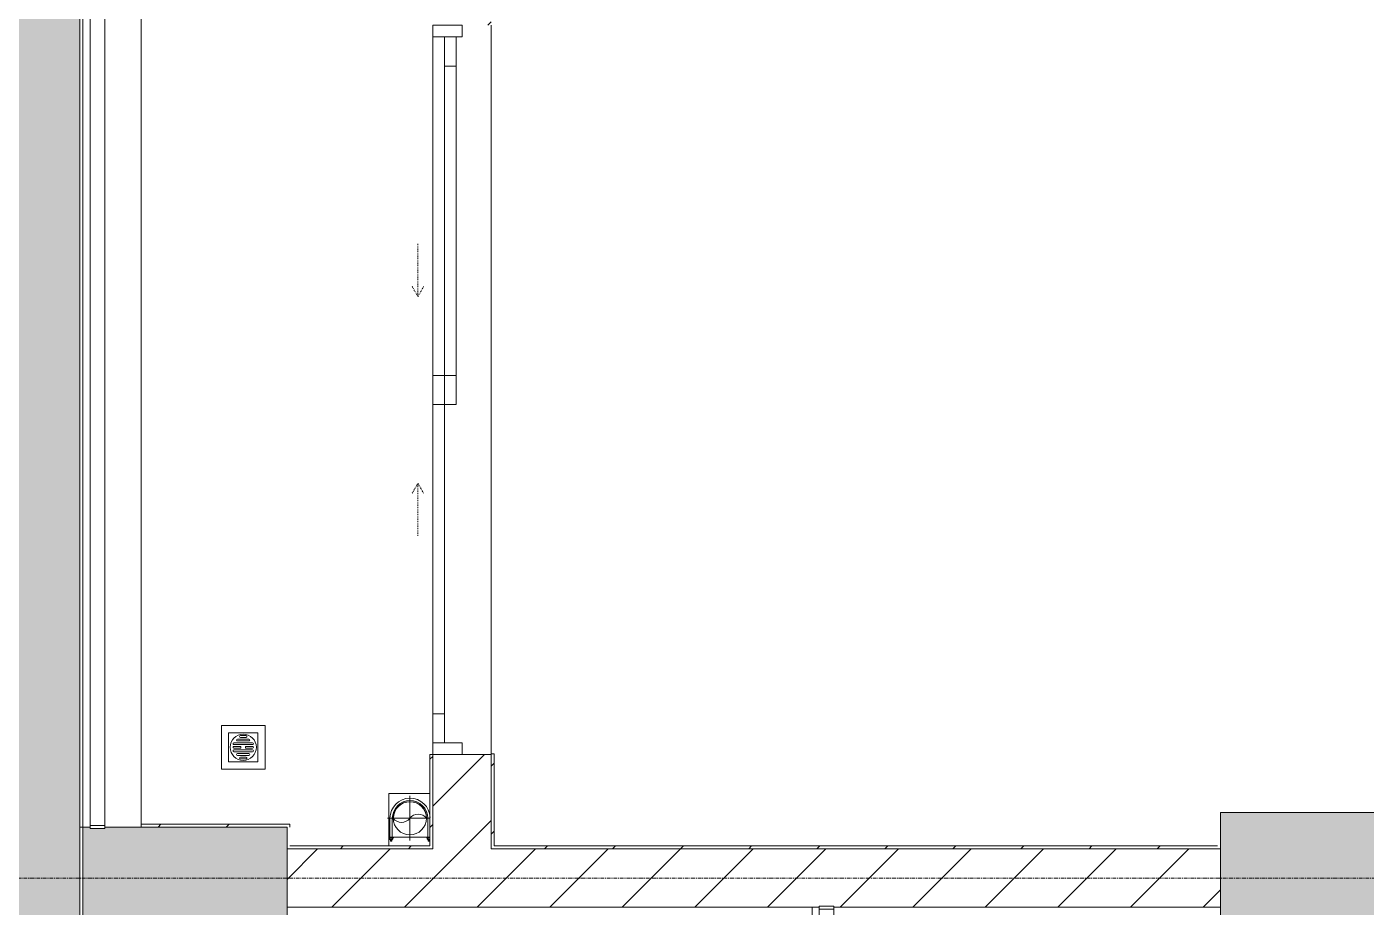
# Model space of a CAD drawing. Header units: millimetres. Extents: x 5359 to 218750, y -16347 to 109893.
# Drawn here: x 33460 to 38053, y 61637 to 64655 of the extents above; entities that cross this region are included whole.
import ezdxf

# ---------------------------------------------------------------- set-up
doc = ezdxf.new("R2010")
doc.units = ezdxf.units.MM
for name, pattern in [('Dash', [6, 3, -3]), ('Grid Line', [22.225, 12.7, -3.175, 3.175, -3.175]), ('IMPORT-CENTER _3_', [10.16, 6.35, -1.27, 1.27, -1.27])]:
    doc.linetypes.add(name, pattern=pattern)
for name, color, linetype, lineweight in [('0-1', 7, 'Continuous', 5), ('A-DOOR', 31, 'Continuous', 9), ('A-DOOR-FRAM', 31, 'Continuous', 9), ('A-DOOR-HDLN', 31, 'Dash', 9), ('A-FLOR-1', 9, 'Continuous', 9), ('A-FLOR-HRAL', 11, 'Continuous', 9), ('A-FLOR-HRAL-1', 9, 'Continuous', 9), ('A-FLOR-PATT', 8, 'Continuous', 9), ('A-WALL', 113, 'Continuous', 9), ('A-WALL-2', 9, 'Continuous', 9), ('A-WALL-3', 113, 'Continuous', 18), ('A-WALL-PATT-2', 9, 'Continuous', 9), ('A-WALL-PATT-3', 111, 'Continuous', 9), ('G-IMPT', 8, 'Continuous', 9), ('G-IMPT-1', 8, 'IMPORT-CENTER _3_', 9), ('I-WALL-1', 53, 'Continuous', 18), ('M-EQPM', 50, 'Continuous', 9), ('S-COLS-1', 253, 'Continuous', 5), ('S-COLS-2', 53, 'Continuous', 18), ('S-COLS-3', 9, 'Continuous', 9), ('S-GRID-1', 1, 'Grid Line', 9)]:
    doc.layers.add(name, color=color, linetype=linetype, lineweight=lineweight)
pattern_1 = [(45, (0, 0), (-116.67262, 116.67262), [])]
pattern_2 = [(45, (0, 0), (-124.4508, 124.4508), [])]

# ---------------------------------------------------------------- blocks, each defined once
blk = doc.blocks.new('M_Concrete-Rectangular-Column2 - 450x1300-812578-TKCS_MB ĐỊNH VỊ CỔNG-HÀNG RÀO')
at = {"layer": 'S-COLS-3'}
blk.add_hatch(color=256, dxfattribs=at).paths.add_polyline_path([(-650, 225), (-650, -225), (650, -225), (650, 225), (162, 225)])
at = {"layer": 'S-COLS-2'}
for p, q in [((-650, 225), (650, 225)), ((-650, -225), (-650, 225)), ((650, 225), (650, -225)), ((650, -225), (-650, -225))]:
    blk.add_line(p, q, dxfattribs=at)
blk = doc.blocks.new('NCV_TKTC_KET CAU_rvt-1-TKCS_MB ĐỊNH VỊ CỔNG-HÀNG RÀO')
at = {"layer": 'S-COLS-1'}
blk.add_hatch(color=256, dxfattribs=at).paths.add_polyline_path([(33727.6, 61561.9), (34352.6, 61561.9), (34352.6, 61911.9), (33727.6, 61911.9), (33727.6, 61906.9), (33677.6, 61906.9), (33677.6, 61911.9), (33652.6, 61911.9), (33652.6, 61561.9), (33677.6, 61561.9)])
at = {"layer": 'S-COLS-2'}
for p, q in [((33652.6, 61911.9), (33652.6, 61561.9)), ((33677.6, 61911.9), (33652.6, 61911.9)), ((34352.6, 61911.9), (33727.6, 61911.9)), ((34352.6, 61561.9), (34352.6, 61911.9))]:
    blk.add_line(p, q, dxfattribs=at)
at = {"layer": 'S-COLS-3', "rotation": 180}
blk.add_blockref('M_Concrete-Rectangular-Column2 - 450x1300-812578-TKCS_MB ĐỊNH VỊ CỔNG-HÀNG RÀO', (38202.6, 61736.9), dxfattribs=at)
blk = doc.blocks.new('Railing - 50 x 10mm-457210-TKCS_MB ĐỊNH VỊ CỔNG-HÀNG RÀO')
at = {"layer": 'A-FLOR-HRAL-1'}
for p, q in [((25, 5), (-25, 5)), ((-25, 5), (-25, -5)), ((25, -5), (25, 5)), ((-25, -5), (25, -5))]:
    blk.add_line(p, q, dxfattribs=at)
blk = doc.blocks.new('Railing - Railing-1032421-TKCS_MB ĐỊNH VỊ CỔNG-HÀNG RÀO')
at = {"layer": 'A-FLOR-HRAL-1'}
for p, q in [((13269.1, 52369.6), (13269.1, 50680.8)), ((13319.1, 50680.8), (13319.1, 52369.6))]:
    blk.add_line(p, q, dxfattribs=at)
for p in [(13294.1, 52374.6), (13294.1, 50675.8)]:
    blk.add_blockref('Railing - 50 x 10mm-457210-TKCS_MB ĐỊNH VỊ CỔNG-HÀNG RÀO', p)
blk = doc.blocks.new('NCV_TKTC_TANG 1_rvt-1-TKCS_MB ĐỊNH VỊ CỔNG-HÀNG RÀO')
at = {"layer": 'A-WALL-PATT-2'}
h = blk.add_hatch(dxfattribs=at)
h.set_pattern_fill('FP_3', color=256, style=0, pattern_type=2)
h.set_pattern_definition(pattern_1)
h.paths.add_polyline_path([(34852.6, 61836.9), (34852.6, 62160.3), (34842.6, 62160.3), (34842.6, 61836.9)])
h.paths.add_polyline_path([(34842.6, 64660.3), (34852.6, 64660.3), (34852.6, 64826.9), (34842.6, 64826.9), (34842.6, 64664.3)])
h = blk.add_hatch(dxfattribs=at)
h.set_pattern_fill('FP_3', color=256, style=0, pattern_type=2)
h.set_pattern_definition(pattern_1)
h.paths.add_polyline_path([(35052.6, 61846.9), (35062.6, 61846.9), (35062.6, 62162.4), (35052.6, 62162.4)])
h.paths.add_polyline_path([(35062.6, 64662.4), (35062.6, 64826.9), (35052.6, 64826.9), (35052.6, 64662.4)])
h = blk.add_hatch(dxfattribs=at)
h.set_pattern_fill('FP_3', color=256, style=0, pattern_type=2)
h.set_pattern_definition(pattern_1)
h.paths.add_polyline_path([(34362.6, 61911.9), (34362.6, 61921.9), (33852.6, 61921.9), (33852.6, 61911.9), (34352.6, 61911.9)])
h = blk.add_hatch(dxfattribs=at)
h.set_pattern_fill('FP_3', color=256, style=0, pattern_type=2)
h.set_pattern_definition(pattern_1)
h.paths.add_polyline_path([(34409.2, 61836.9), (34842.6, 61836.9), (34842.6, 61846.9), (34352.6, 61846.9), (34352.6, 61836.9)])
h = blk.add_hatch(dxfattribs=at)
h.set_pattern_fill('FP_3', color=256, style=0, pattern_type=2)
h.set_pattern_definition(pattern_1)
h.paths.add_polyline_path([(35619.7, 61836.9), (37552.6, 61836.9), (37552.6, 61846.9), (35052.6, 61846.9), (35052.6, 61836.9)])
at = {"layer": 'A-FLOR-1'}
for p, q in [((35052.6, 64660.3), (35052.6, 62162.4)), ((35052.6, 62162.4), (35052.6, 64660.3)), ((34852.6, 64620.3), (34852.6, 63460.3))]:
    blk.add_line(p, q, dxfattribs=at)
at = {"layer": 'A-WALL-2'}
blk.add_line((36152.6, 59936.9), (36152.6, 61636.9), dxfattribs=at)
at = {"layer": 'I-WALL-1'}
for p, q in [((34842.6, 62160.3), (34842.6, 61846.9)), ((34852.6, 62160.3), (34842.6, 62160.3)), ((34852.6, 61836.9), (34852.6, 62160.3)), ((35052.6, 62162.4), (35052.6, 61846.9)), ((35062.6, 62162.4), (35052.6, 62162.4)), ((35062.6, 61846.9), (35062.6, 62162.4)), ((34362.6, 61921.9), (33852.6, 61921.9)), ((33852.6, 61921.9), (33852.6, 61911.9)), ((33852.6, 61911.9), (34352.6, 61911.9)), ((34362.6, 61911.9), (34362.6, 61921.9)), ((34352.6, 61846.9), (34352.6, 61836.9)), ((34352.6, 61836.9), (34842.6, 61836.9)), ((34842.6, 61846.9), (34362.6, 61846.9)), ((34842.6, 61836.9), (34852.6, 61836.9)), ((35052.6, 61846.9), (35052.6, 61836.9)), ((35052.6, 61836.9), (37552.6, 61836.9)), ((37542.6, 61846.9), (35062.6, 61846.9))]:
    blk.add_line(p, q, dxfattribs=at)
at = {"layer": 'A-FLOR-HRAL-1'}
blk.add_blockref('Railing - Railing-1032421-TKCS_MB ĐỊNH VỊ CỔNG-HÀNG RÀO', (22908.5, 9260.7), dxfattribs=at)
blk = doc.blocks.new('Railing - 50 x 10mm-1251311-TKCS_MB ĐỊNH VỊ CỔNG-HÀNG RÀO')
at = {"layer": 'A-FLOR-HRAL'}
for p, q in [((25, 5), (-25, 5)), ((-25, 5), (-25, -5)), ((25, -5), (25, 5)), ((-25, -5), (25, -5))]:
    blk.add_line(p, q, dxfattribs=at)
blk = doc.blocks.new('Railing - Railing-1598256-TKCS_MB ĐỊNH VỊ CỔNG-HÀNG RÀO')
at = {"layer": 'A-FLOR-HRAL'}
for p, q in [((33677.6, 64831.3), (33677.6, 61916.9)), ((33727.6, 61916.9), (33727.6, 64831.3))]:
    blk.add_line(p, q, dxfattribs=at)
for p in [(33702.6, 64836.3), (33702.6, 61911.9)]:
    blk.add_blockref('Railing - 50 x 10mm-1251311-TKCS_MB ĐỊNH VỊ CỔNG-HÀNG RÀO', p)
blk = doc.blocks.new('TKTC_XREF_251221_MB TANG 1 - TKTC_XREF_260130_MB TANG 1_dwg_THU NUOC - THU NUOC-444531-TKCS_MB TẦNG 1-4202120-TKCS_MB ĐỊNH VỊ CỔNG-HÀNG RÀO')
at = {"layer": 'M-EQPM'}
for p, q in [((-23.3, 10.8), (40.9, 10.8)), ((40.9, 4.8), (-23.3, 4.8)), ((-11, 23.3), (28.5, 23.3)), ((28.5, 17.3), (-11, 17.3)), ((-1.1, 35.6), (18.5, 35.6)), ((18.5, 29.6), (-1.1, 29.6)), ((-23.3, -13.6), (40.9, -13.6)), ((40.9, -19.6), (-23.3, -19.6)), ((-11, -26.1), (28.5, -26.1)), ((28.5, -32.1), (-11, -32.1)), ((-1.1, -38.5), (18.5, -38.5)), ((18.5, -44.5), (-1.1, -44.5))]:
    blk.add_line(p, q, dxfattribs=at)
at = {"layer": 'M-EQPM', "flags": 128}
for points in [[(83.7, -79.4), (83.7, 70.6), (-66.3, 70.6), (-66.3, -79.4)], [(58.7, -54.4), (58.7, 45.6), (-41.3, 45.6), (-41.3, -54.4)]]:
    blk.add_lwpolyline(points, close=True, dxfattribs=at)
for points in [[(-23.3, -1.2), (0.7, -1.2), (0.7, -7.2), (-23.3, -7.2)], [(40.9, -7.2), (16.7, -7.2), (16.7, -1.2), (40.9, -1.2)]]:
    blk.add_lwpolyline(points, dxfattribs=at)
at = {"layer": 'M-EQPM'}
for centre, radius, start, end in [((8.7, -4.4), 45, 360, 180), ((8.7, -4.4), 45, 360, 180), ((-23.3, 7.8), 3, 90, 270), ((-11, 20.3), 3, 90, 270), ((-1.1, 32.6), 3, 90, 270), ((18.5, 32.6), 3, 270, 90), ((28.5, 20.3), 3, 270, 90), ((40.9, 7.8), 3, 270, 90), ((8.7, -4.4), 45, 180, 360), ((8.7, -4.4), 45, 180, 360), ((-23.3, -4.2), 3, 90, 270), ((-23.3, -16.6), 3, 90, 270), ((-11, -29.1), 3, 90, 270), ((-1.1, -41.5), 3, 90, 270), ((18.5, -41.5), 3, 270, 90), ((28.5, -29.1), 3, 270, 90), ((40.9, -4.2), 3, 270, 90), ((40.9, -16.6), 3, 270, 90)]:
    blk.add_arc(centre, radius, start, end, dxfattribs=at)
blk = doc.blocks.new('TKTC_XREF_251221_MB TANG 1 - TKTC_XREF_260130_MB TANG 1_dwg_CUM U_DN100-V187-TKCS_MB ĐỊNH VỊ CỔNG-HÀNG RÀO')
at = {"layer": 'G-IMPT'}
blk.add_hatch(color=256, dxfattribs=at).paths.add_polyline_path([(0, 61), (0, 57), (14.8, 55.1), (28.5, 49.4), (40.3, 40.3), (49.4, 28.5), (55.1, 14.8), (57, 0), (55.1, -14.8), (49.4, -28.5), (40.3, -40.3), (28.5, -49.4), (14.8, -55.1), (0, -57), (0, -61), (15.8, -58.9), (30.5, -52.8), (43.1, -43.1), (52.8, -30.5), (58.9, -15.8), (61, 0), (58.9, 15.8), (52.8, 30.5), (43.1, 43.1), (30.5, 52.8), (15.8, 58.9)])
for p, q in [((-79.1, 66.6), (-79.1, 63.4)), ((-76.6, 66.6), (-76.6, 63.4)), ((-74.6, 66.6), (-74.6, 63.4)), ((-72.7, 69.3), (-72.7, 60.7)), ((-66.9, 67.9), (-71.7, 67.9)), ((-66.9, 62.1), (-71.7, 62.1)), ((-65, 69), (0, 69)), ((-79.1, -63.4), (-79.1, -66.6)), ((-76.6, -63.4), (-76.6, -66.6)), ((-74.6, -63.4), (-74.6, -66.6)), ((-72.7, -60.7), (-72.7, -68.3)), ((-66.9, -62.1), (-71.7, -62.1)), ((-66.9, -67.9), (-71.7, -67.9))]:
    blk.add_line(p, q, dxfattribs=at)
at = {"layer": 'G-IMPT', "flags": 128}
for points in [[(-72.7, 67.6), (-78.1, 67.6), (-78.1, 62.4), (-72.7, 62.4)], [(-71.7, 59.2), (-66.9, 59.2), (-66.9, 70.8), (-71.7, 70.8)], [(-66.9, 70.8), (-66.9, 72.7), (-65, 72.7), (-65, 57.3), (-66.9, 57.3), (-66.9, 59.2)], [(-65, 61), (0, 61), (0, 57)], [(-72.7, -62.4), (-78.1, -62.4), (-78.1, -67.6), (-72.7, -67.6)], [(-66.9, -68.3), (-66.9, -59.2), (-71.7, -59.2)], [(-66.9, -59.2), (-66.9, -57.3), (-65, -57.3), (-65, -68.3)], [(-65, -61), (0, -61), (0, -57)]]:
    blk.add_lwpolyline(points, dxfattribs=at)
at = {"layer": 'G-IMPT'}
for centre, radius, start, end in [((-78.1, 66.6), 0.96, 90, 180), ((-78.1, 63.4), 0.96, 180, 270), ((-71.1, 69.3), 1.56, 112.6199, 247.3801), ((-67.9, 65), 4.8, 143.1301, 216.8699), ((-71.1, 60.7), 1.56, 112.6199, 247.3801), ((0, 0), 69, 271.9548, 90), ((0, 0), 61, 270, 90), ((0, 0), 57, 270, 90), ((-78.1, -63.4), 0.96, 90, 180), ((-78.1, -66.6), 0.96, 180, 270), ((-71.1, -60.7), 1.56, 112.6199, 247.3801), ((-67.9, -65), 4.8, 143.1301, 216.8699)]:
    blk.add_arc(centre, radius, start, end, dxfattribs=at)
blk = doc.blocks.new('TKTC_XREF_251221_MB TANG 1 - TKTC_XREF_260130_MB TANG 1_dwg_$cc-V136-TKCS_MB ĐỊNH VỊ CỔNG-HÀNG RÀO')
at = {"layer": 'G-IMPT'}
blk.add_circle((0, 0), 0.5, dxfattribs=at)
for centre, radius, start, end in [((0, 0), 0.5, 90, 270), ((0.188, 0.25), 0.313, 126.8699, 233.1301), ((-0.188, -0.25), 0.313, 306.8699, 53.1301)]:
    blk.add_arc(centre, radius, start, end, dxfattribs=at)
at = {"layer": 'G-IMPT-1'}
for p, q in [((0, -0.673), (0, 0.607)), ((-0.673, 0), (0.673, 0))]:
    blk.add_line(p, q, dxfattribs=at)
blk = doc.blocks.new('TKTC_XREF_251221_MB TANG 1 - TKTC_XREF_260130_MB TANG 1_dwg-4202109-TKCS_MB ĐỊNH VỊ CỔNG-HÀNG RÀO')
at = {"layer": 'G-IMPT'}
blk.add_line((-168309.1, -339469.6), (-168449.6, -339469.6), dxfattribs=at)
at = {"layer": 'G-IMPT', "flags": 128}
for points in [[(-168449.6, -339469.6), (-168449.6, -339319.9), (-168309.1, -339319.9)], [(-168309.1, -339469.7), (-168449.9, -339469.7), (-168449.7, -339499.7)]]:
    blk.add_lwpolyline(points, dxfattribs=at)
blk.add_blockref('TKTC_XREF_251221_MB TANG 1 - TKTC_XREF_260130_MB TANG 1_dwg_THU NUOC - THU NUOC-444531-TKCS_MB TẦNG 1-4202120-TKCS_MB ĐỊNH VỊ CỔNG-HÀNG RÀO', (-168957.9, -339157))
for name, p, xscale, yscale, zscale, rotation in [('TKTC_XREF_251221_MB TANG 1 - TKTC_XREF_260130_MB TANG 1_dwg_$cc-V136-TKCS_MB ĐỊNH VỊ CỔNG-HÀNG RÀO', (-168378.1, -339404.7), 113.7150000000073, 113.7150000000073, 113.7150000000073, 269.9990086637467), ('TKTC_XREF_251221_MB TANG 1 - TKTC_XREF_260130_MB TANG 1_dwg_CUM U_DN100-V187-TKCS_MB ĐỊNH VỊ CỔNG-HÀNG RÀO', (-168377.2, -339404.7), 0.9975000000000007, 0.9975000000000007, 0.9975000000000007, 90.00099133829464)]:
    blk.add_blockref(name, p, dxfattribs=dict(xscale=xscale, yscale=yscale, zscale=zscale, rotation=rotation))
blk = doc.blocks.new('TKTC_XREF_251221_MB TANG 1 - TKTC_XREF_251221_MB TANG 1-2038492-TKCS_MB ĐỊNH VỊ CỔNG-HÀNG RÀO')
blk.add_blockref('TKTC_XREF_251221_MB TANG 1 - TKTC_XREF_260130_MB TANG 1_dwg-4202109-TKCS_MB ĐỊNH VỊ CỔNG-HÀNG RÀO', (169499.1, 384109.7))
blk = doc.blocks.new('DEG_02-DEG_03 - DEG_02-2500x2400mm-CỬA ĐI 02 CÁNH TRƯỢT-625766-TKCS_MB ĐỊNH VỊ CỔNG-HÀNG RÀO')
at = {"layer": 'A-DOOR'}
for p, q in [((-1110, 100), (-1210, 100)), ((-1210, 100), (-1210, 60)), ((-1110, 60), (-1110, 100)), ((-1110, 100), (-50, 100)), ((50, 100), (-50, 100)), ((-50, 100), (-50, 60)), ((50, 60), (50, 100)), ((-1210, 60), (-1110, 60)), ((-50, 60), (-1110, 60)), ((50, 60), (-50, 60)), ((-50, 60), (-50, 20)), ((-50, 60), (50, 60)), ((50, 20), (50, 60)), ((50, 60), (1110, 60)), ((1210, 60), (1110, 60)), ((1110, 60), (1110, 20)), ((1210, 20), (1210, 60)), ((-50, 20), (50, 20)), ((1110, 20), (50, 20)), ((1110, 20), (1210, 20))]:
    blk.add_line(p, q, dxfattribs=at)
at = {"layer": 'A-DOOR-FRAM'}
for p, q in [((-1210, 100), (-1250, 100)), ((-1250, 100), (-1250, 0)), ((-1210, 0), (-1210, 100)), ((1250, 100), (1210, 100)), ((1210, 100), (1210, 0)), ((1250, 0), (1250, 100)), ((-1250, 0), (-1210, 0)), ((1210, 0), (1250, 0))]:
    blk.add_line(p, q, dxfattribs=at)
at = {"layer": 'A-DOOR-HDLN'}
for p, q in [((-500.4, 151.1), (-320.4, 151.1)), ((-320.4, 151.1), (-355, 171.1)), ((-320.4, 151.1), (-355, 131.1)), ((320.4, 151.1), (355, 171.1)), ((320.4, 151.1), (355, 131.1)), ((500.4, 151.1), (320.4, 151.1))]:
    blk.add_line(p, q, dxfattribs=at)

msp = doc.modelspace()

# ---------------------------------------------------------------- hatches: boundary and pattern name
at = {"layer": 'A-FLOR-PATT'}
h = msp.add_hatch(dxfattribs=at)
h.set_pattern_fill('FP_14', color=256, style=0, pattern_type=2)
h.set_pattern_definition([(0, (167.64, 11.2), (558.8, 558.8), [83.82, -16.764, 22.352, -16.764, -419.1]), (0, (167.64, 11.2), (558.8, 558.8), [-139.7, 83.82, -335.28]), (0, (139.7, 27.94), (558.8, 558.8), [55.88, -41.91, 83.82, -41.91, -335.28]), (0, (139.7, 27.94), (558.8, 558.8), [-223.52, 55.88, -279.4]), (0, (335.3, 251.46), (558.8, 558.8), [69.85, -27.94, 69.85, -391.16]), (0, (55.9, 363.2), (558.8, 558.8), [27.94, -55.88, 27.94, -447.04]), (90, (111.76, 363.2), (-558.8, 558.8), [50.292, -508.508]), (90, (279.4, 27.94), (-558.8, 558.8), [55.88, -502.92]), (90, (419.1, 251.46), (-558.8, 558.8), [55.88, -502.92]), (45, (352.04, 22.35), (0, 558.7996), [55.88, -734.383]), (135, (206.76, 22.35), (-558.7996, 0), [55.88, -734.383]), (63.435, (335.28, 25.15), (-0.0005, 558.8001), [55.88, -1193.635]), (75.964, (307.34, 27.94), (-0.00237, 558.80038), [55.88, -2248.111]), (75.964, (447.04, 251.46), (-0.00237, 558.80038), [44.704, -2259.287]), (75.964, (122.94, 363.22), (-0.00237, 558.80038), [39.116, -2264.875]), (104.036, (251.46, 27.94), (0.00237, 558.80038), [55.88, -2248.111]), (104.036, (391.16, 251.46), (0.00237, 558.80038), [44.704, -2259.287]), (104.036, (100.58, 363.22), (0.00237, 558.80038), [39.116, -2264.875]), (116.565, (223.52, 25.15), (0.0005, 558.8001), [55.88, -1193.634])])
h.paths.add_polyline_path([(33642.6, 17336.9), (33642.6, 33737.4), (31203.5, 33737.4), (31203.5, 18236.9), (31211.1, 18125), (31226.1, 18036.7), (31254, 17939.7), (31292.6, 17846.4), (31341.4, 17758.1), (31399.9, 17675.8), (31480, 17589), (31547.2, 17529.8), (31624.7, 17474.9), (31713, 17426.1), (31806.2, 17387.4), (31903.2, 17359.5), (32002.7, 17342.6), (32103.5, 17336.9), (33198.8, 17336.9)])
h.paths.add_polyline_path([(31203.5, 37137.4), (33642.6, 37137.4), (33642.6, 78246.9), (35752.6, 78246.9), (35752.6, 79046.9), (38162.6, 79046.9), (38162.6, 79036.9), (38152.6, 79036.9), (38152.6, 78246.9), (42252.6, 78246.9), (42252.6, 78646.9), (42552.6, 78646.9), (42552.6, 79236.9), (36103.5, 79236.9), (35855.3, 79230.6), (35607.8, 79211.8), (35361.5, 79180.4), (35117.1, 79136.6), (34875.3, 79080.5), (34636.6, 79012.2), (34401.7, 78931.9), (34171.2, 78839.8), (33945.6, 78736.2), (33725.5, 78621.2), (33510, 78494.3), (33269, 78332.8), (33092.2, 78202), (32897.2, 78041.7), (32711.6, 77872.5), (32535.6, 77694.7), (32369.5, 77508.9), (32213.4, 77315.4), (32067.7, 77114.8), (31932.5, 76907.4), (31806.3, 76690.2), (31693.9, 76472.3), (31583.6, 76226.6), (31502.6, 76021.4), (31423.8, 75788.4), (31356.8, 75551.8), (31301.8, 75312.4), (31258.9, 75070.6), (31228.2, 74827), (31209.7, 74582.3), (31203.5, 74336.9), (31205.6, 62059.7), (31211.4, 62000.9), (31234, 61917.3), (31258, 61859.3), (31299, 61792.4), (31349.9, 61732.8), (31409.6, 61681.8), (31476.5, 61640.8), (31549, 61610.8), (31625.3, 61592.5), (31703.5, 61586.3), (32403.5, 61586.3), (32403.5, 40886.3), (31703.5, 40886.3), (31618.1, 40878.5), (31534.5, 40855.8), (31476.5, 40831.8), (31409.6, 40790.8), (31349.9, 40739.9), (31299, 40680.2), (31258, 40613.3), (31228, 40540.8), (31209.7, 40464.6), (31203.5, 40362.1), (31203.5, 38882.8)])
h.paths.add_polyline_path([(62552.6, 78236.9), (62432.4, 78384.4), (62310.9, 78513.5), (62180.6, 78633.7), (62021.7, 78758.5), (61896, 78845), (61742.9, 78935.1), (61583.3, 79014.3), (61418.9, 79081.8), (61250.4, 79137.3), (61078.8, 79180.8), (60904.8, 79211.9), (60728.8, 79230.6), (60552.6, 79236.9), (46052.6, 79236.9), (46052.6, 78648.6), (46352.6, 78648.6), (46352.6, 78638.6), (46352.6, 78636.9), (46352.6, 78246.9), (54962.6, 78246.9), (54962.6, 78236.9), (62545, 78236.9)])
at = {"layer": 'A-WALL-PATT-3'}
h = msp.add_hatch(dxfattribs=at)
h.set_pattern_fill('FP_1', color=256, style=0, pattern_type=2)
h.set_pattern_definition(pattern_2)
h.paths.add_polyline_path([(35014.4, 61836.9), (35052.6, 61836.9), (35052.6, 62160.3), (34852.6, 62160.3), (34852.6, 61836.9), (34952.6, 61836.9)])
h.paths.add_polyline_path([(34852.6, 64660.3), (35052.6, 64660.3), (35052.6, 64836.9), (34852.6, 64836.9)])
h = msp.add_hatch(dxfattribs=at)
h.set_pattern_fill('FP_1', color=256, style=0, pattern_type=2)
h.set_pattern_definition(pattern_2)
h.paths.add_polyline_path([(37552.6, 61636.9), (37552.6, 61836.9), (34352.6, 61836.9), (34352.6, 61636.9), (36177.6, 61636.9), (36177.6, 61640.3), (36227.6, 61640.3), (36227.6, 61636.9), (36830.1, 61636.9)])

# ---------------------------------------------------------------- linework, layer by layer
at = {"layer": 'A-WALL'}
for p, q in [((33642.6, 61911.5), (33642.6, 64835.3)), ((33652.6, 64835.3), (33652.6, 61911.9)), ((33852.6, 64826.9), (33852.6, 61921.9)), ((35052.6, 64660.3), (35052.6, 62162.4)), ((34852.6, 63460.3), (34852.6, 64620.3))]:
    msp.add_line(p, q, dxfattribs=at)
at = {"layer": 'A-WALL-3'}
for p, q in [((34852.6, 62160.3), (34852.6, 61836.9)), ((35052.6, 62160.3), (34952.6, 62160.3)), ((35052.6, 61836.9), (35052.6, 62160.3)), ((33652.6, 61911.5), (33642.6, 61911.5)), ((33642.6, 61911.5), (33642.6, 61561.9)), ((33652.6, 61561.9), (33652.6, 61911.5)), ((34852.6, 61836.9), (34352.6, 61836.9)), ((34352.6, 61836.9), (34352.6, 61636.9)), ((37552.6, 61836.9), (35052.6, 61836.9)), ((34352.6, 61636.9), (36177.6, 61636.9)), ((36227.6, 61636.9), (37552.6, 61636.9))]:
    msp.add_line(p, q, dxfattribs=at)
at = {"layer": 'S-GRID-1'}
for p, q in [((33652.6, 13102.5), (33652.6, 80482.7)), ((135474.6, 61736.9), (24837.1, 61736.9))]:
    msp.add_line(p, q, dxfattribs=at)

# ---------------------------------------------------------------- block references
at = {"layer": '0-1'}
for name in ['NCV_TKTC_KET CAU_rvt-1-TKCS_MB ĐỊNH VỊ CỔNG-HÀNG RÀO', 'NCV_TKTC_TANG 1_rvt-1-TKCS_MB ĐỊNH VỊ CỔNG-HÀNG RÀO']:
    msp.add_blockref(name, (0, 0), dxfattribs=at)
at = {"layer": 'A-DOOR', "rotation": 89.9999999999999}
msp.add_blockref('DEG_02-DEG_03 - DEG_02-2500x2400mm-CỬA ĐI 02 CÁNH TRƯỢT-625766-TKCS_MB ĐỊNH VỊ CỔNG-HÀNG RÀO', (34952.6, 63410.3), dxfattribs=at)
at = {"layer": 'A-FLOR-HRAL'}
msp.add_blockref('Railing - Railing-1598256-TKCS_MB ĐỊNH VỊ CỔNG-HÀNG RÀO', (0, 0), dxfattribs=at)
at = {"layer": 'M-EQPM'}
msp.add_blockref('TKTC_XREF_251221_MB TANG 1 - TKTC_XREF_251221_MB TANG 1-2038492-TKCS_MB ĐỊNH VỊ CỔNG-HÀNG RÀO', (33652.6, 17236.9), dxfattribs=at)

doc.saveas('drawing.dxf')
